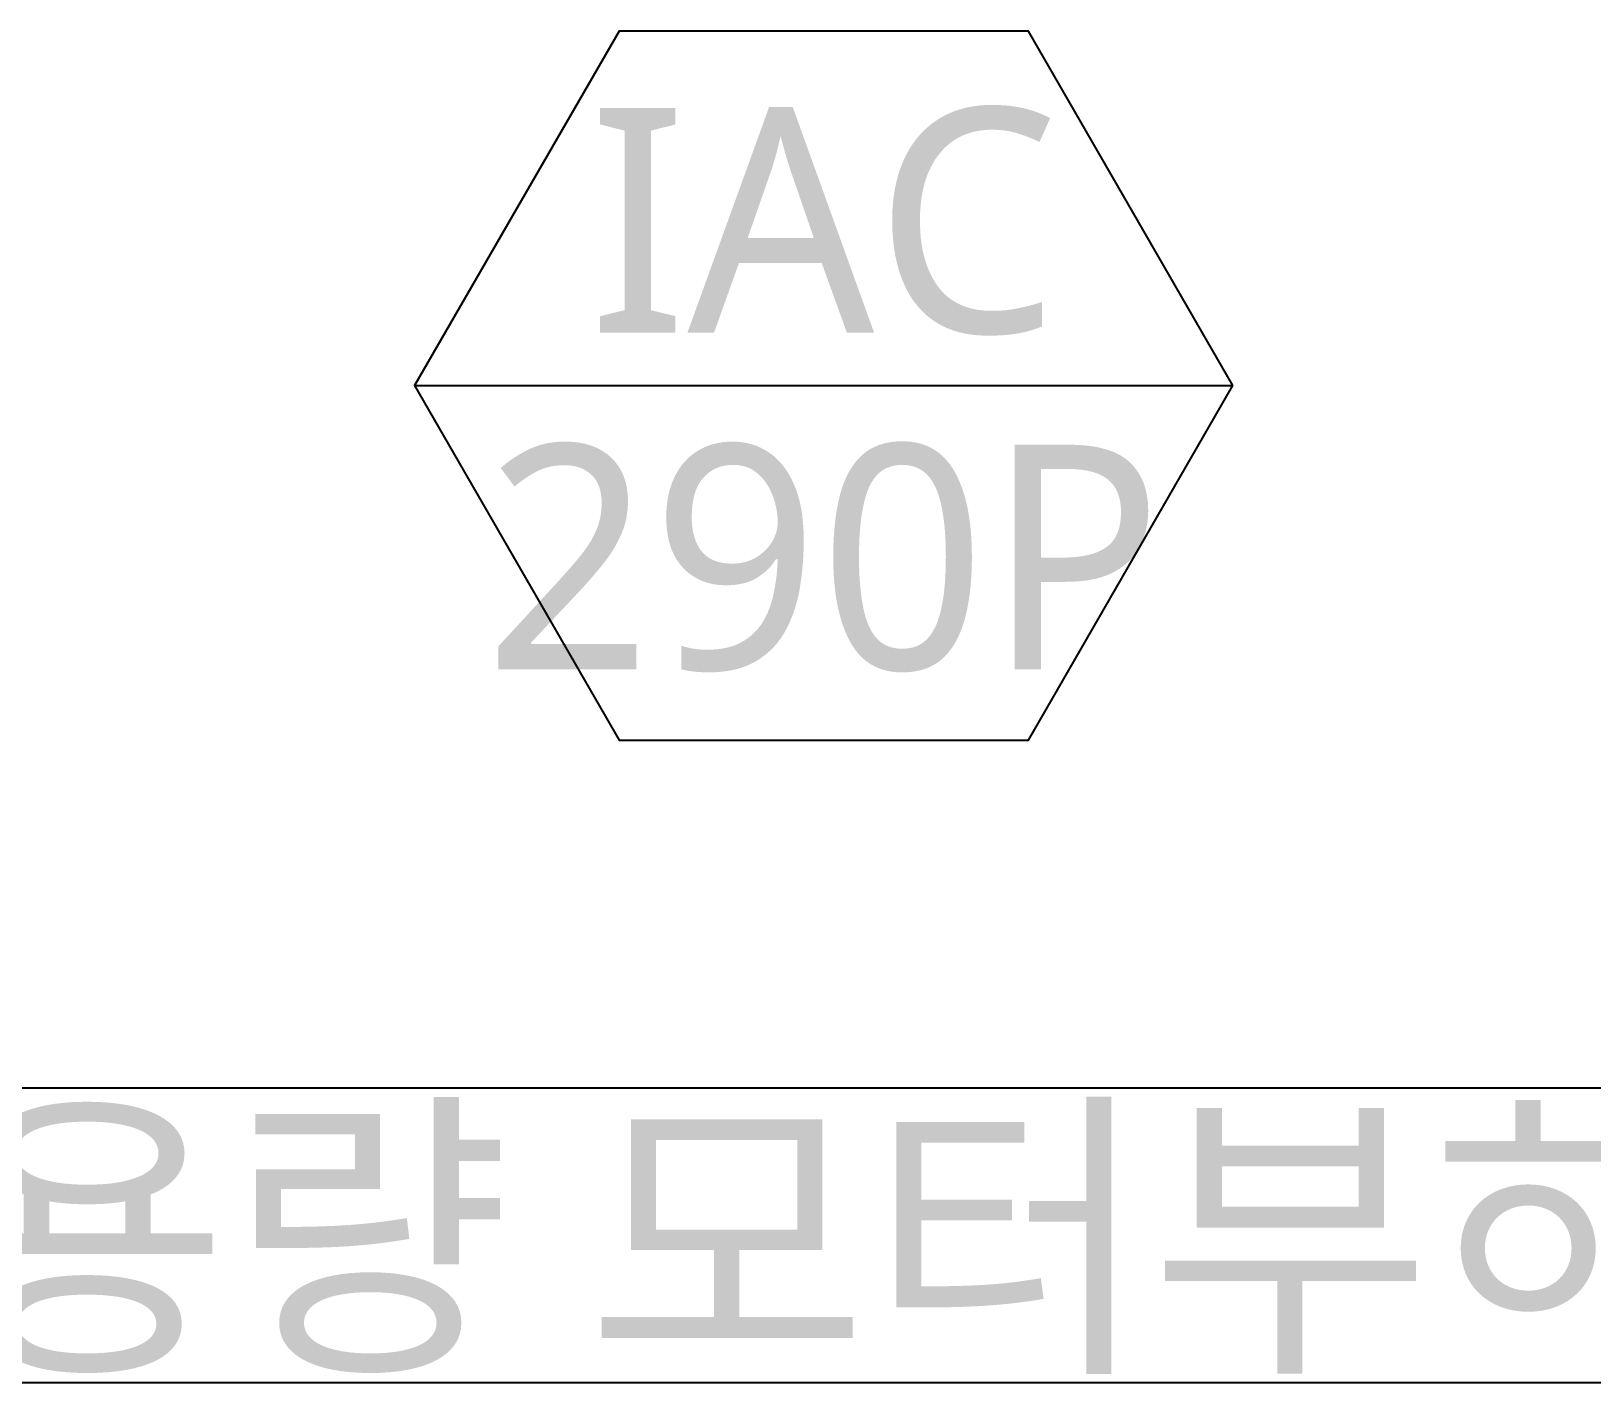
# Model space of a CAD drawing. Header units: millimetres. Extents: x 10547 to 11305, y 9897 to 10391.
# Drawn here: x 10725.53 to 10742.9, y 10049.25 to 10064.3 of the extents above; entities that cross this region are included whole.
import ezdxf
from ezdxf.enums import TextEntityAlignment as Align

# ---------------------------------------------------------------- set-up
doc = ezdxf.new("R2010")
doc.units = ezdxf.units.MM
doc.layers.add('LG-장비번호', color=7, linetype='Continuous')
doc.layers.add('실명', color=231, linetype='Continuous')
doc.styles.add('LG전자', font='')
doc.styles.get('LG전자').set_extended_font_data('Malgun Gothic')

msp = doc.modelspace()

# ---------------------------------------------------------------- linework, layer by layer
at = {"layer": 'LG-장비번호', "color": 1}
msp.add_line((10729.795, 10060.353), (10738.909, 10060.353), dxfattribs=at)
at = {"layer": 'LG-장비번호', "color": 252}
msp.add_line((11218.883, 10049.248), (10546.997, 10049.248), dxfattribs=at)
at = {"layer": 'LG-장비번호', "color": 1}
msp.add_lwpolyline([(10738.909, 10060.353), (10736.631, 10064.3), (10732.073, 10064.3), (10729.795, 10060.353), (10732.073, 10056.406), (10736.631, 10056.406)], close=True, dxfattribs=at)
at = {"layer": '실명', "color": 1}
msp.add_lwpolyline([(10710.386, 10049.248), (10710.386, 10052.533), (10758.318, 10052.533), (10758.318, 10049.248)], close=True, dxfattribs=at)

# ---------------------------------------------------------------- texts
at = {"layer": 'LG-장비번호', "style": 'LG전자'}
for s, p in [('IAC', (10734.352, 10062.194)), ('290P', (10734.352, 10058.446)), ('대용량 모터부하실', (10734.423, 10050.891))]:
    msp.add_text(s, height=2.5, dxfattribs=at).set_placement(p, align=Align.MIDDLE)

doc.saveas('drawing.dxf')
